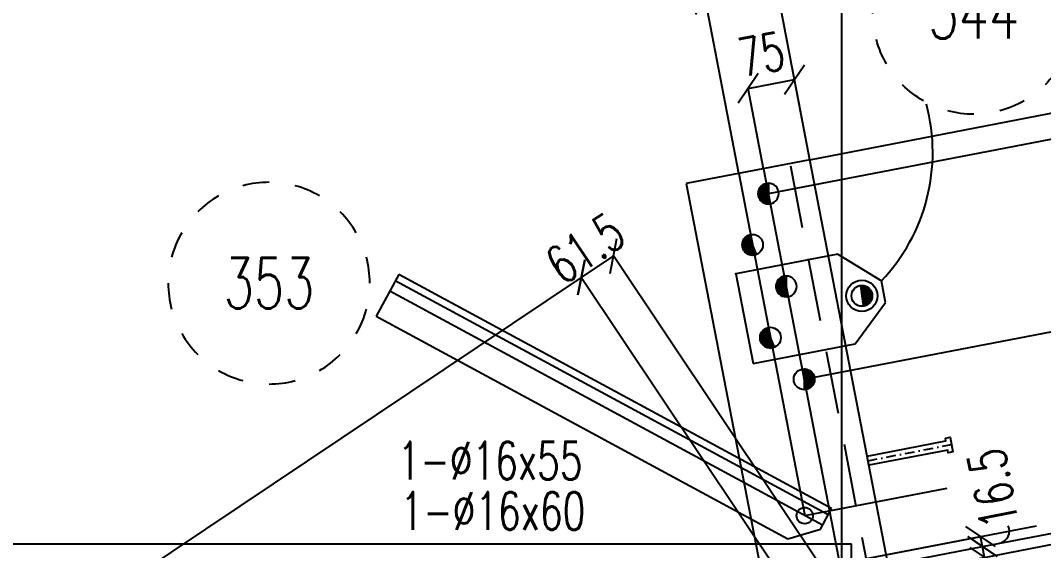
# Model space of a CAD drawing. Extents: x 512494 to 528714, y -34108 to -22628.
# Drawn here: x 523523 to 525147, y -24488 to -23647 of the extents above; entities that cross this region are included whole.
import ezdxf
from ezdxf.enums import TextEntityAlignment as Align

# ---------------------------------------------------------------- set-up
doc = ezdxf.new("R2010")
doc.units = 0
doc.header["$LTSCALE"] = 200
doc.header["$MEASUREMENT"] = 0
doc.linetypes.add('DASHDOT', pattern=[1, 0.5, -0.25, 0, -0.25])
doc.linetypes.add('DASHED', pattern=[0.75, 0.5, -0.25])
doc.layers.get('0').update_dxf_attribs({"linetype": 'CONTINUOUS'})
for name, color, linetype in [('ASSI', 6, 'CONTINUOUS'), ('Echelon', 1, 'CONTINUOUS'), ('FORI', 2, 'CONTINUOUS'), ('LINEA_ANG', 2, 'CONTINUOUS'), ('LINEE_PIASTRA', 2, 'CONTINUOUS'), ('LINEE_PIASTRE', 2, 'CONTINUOUS'), ('LS', 7, 'CONTINUOUS'), ('MZ', 6, 'DASHDOT'), ('PIASTRE', 5, 'CONTINUOUS'), ('QT_MPR', 7, 'CONTINUOUS'), ('QT_MSP', 7, 'CONTINUOUS'), ('TRAT-Y', 7, 'DASHED')]:
    doc.layers.add(name, color=color, linetype=linetype)
doc.styles.add('QUOTE', font='ROMANS8.SHX', dxfattribs={"width": 0.7})
doc.styles.add('RQL', font='ROMANS8.SHX', dxfattribs={"width": 0.7})
doc.styles.add('RS', font='ROMANS8.shx', dxfattribs={"width": 0.7})
doc.styles.get("Standard").update_dxf_attribs({"font": 'ROMANS8.SHX', "width": 0.7})
doc.dimstyles.new('TRATTO', dxfattribs={"dimscale": 0, "dimtxt": 60, "dimasz": 40, "dimexe": 0, "dimexo": 0, "dimgap": 5, "dimtad": 1, "dimrnd": 0.5, "dimdsep": 46, "dimtxsty": 'RS', "dimblk1": 'OBLIQUE', "dimblk2": 'OBLIQUE', "dimsah": 1, "dimcen": 0.09, "dimclrd": 2, "dimclre": 2, "dimclrt": 7, "dimadec": 0, "dimazin": 0, "dimtfac": 1, "dimtix": 1, "dimtmove": 2, "dimatfit": 3, "dimfxl": 1, "dimtolj": 1, "dimtzin": 0, "dimarcsym": 0})

# ---------------------------------------------------------------- blocks, each defined once
blk = doc.blocks.new('ASSE98')
blk.add_line((0, 0), (1, 0))
at = {"color": 7, "flags": 1}
for tag, p in [('LAV1', (3.07431, 6.82847)), ('LAV2', (3.07431, 6.49513)), ('LAV3', (3.07431, 6.1618)), ('LAV4', (3.07431, 5.82847)), ('LAV5', (3.07431, 5.49513)), ('LAV6', (3.07431, 5.1618)), ('LAV7', (3.07431, 4.82847)), ('LAV8', (3.07431, 4.49513)), ('LAV9', (3.07431, 4.1618)), ('LAV10', (3.07431, 3.82847))]:
    blk.add_attdef(tag, p, '', height=0.2, dxfattribs=at)
at = {"color": 7, "style": 'QUOTE', "width": 0.5, "flags": 1}
for tag, p in [('TI', (1.38308, 6.82731)), ('DI_S', (1.38308, 6.42178)), ('D_S', (1.38308, 6.02092)), ('E_S', (1.38308, 5.68065)), ('NFORI', (1.36454, 5.29792)), ('ALAR', (1.36349, 4.93246)), ('FAM', (1.3775, 4.54645)), ('ALA', (1.38308, 4.19257)), ('DISP2', (1.38308, 3.84971)), ('DISP1', (1.38308, 3.50686)), ('PINZAF', (1.38308, 3.164)), ('PINZAI', (1.38308, 2.82114)), ('TRP', (1.38308, 2.47829)), ('NP', (1.38308, 2.13543)), ('SV', (1.38308, 1.79257)), ('PESO', (1.38308, 1.44971)), ('QUA', (1.38308, 1.10686)), ('LUN', (1.38308, 0.764)), ('PROF', (1.38308, 0.42114)), ('POS', (1.38308, 0.07829))]:
    blk.add_attdef(tag, p, '', height=0.2, dxfattribs=at)
blk = doc.blocks.new('20')
at = {"color": 0}
for p, q in [((0, 0.982), (0.018, 1)), ((0, 0.937), (0.061, 0.998)), ((0, 0.892), (0.102, 0.995)), ((1, -0.007), (0, 0.993)), ((0, 0.848), (0.142, 0.99)), ((0.999, 0.039), (0.039, 0.999)), ((0.996, 0.087), (0.087, 0.996)), ((0.991, 0.137), (0.137, 0.991)), ((0, 0.803), (0.181, 0.984)), ((0, 0.758), (0.218, 0.976)), ((0, 0.713), (0.254, 0.967)), ((0, 0.668), (0.289, 0.957)), ((0.999, -0.051), (0, 0.948)), ((0, 0.623), (0.323, 0.946)), ((0, 0.578), (0.356, 0.934)), ((0, 0.533), (0.388, 0.922)), ((0, 0.488), (0.419, 0.908)), ((0.996, -0.093), (0, 0.903)), ((0, 0.443), (0.45, 0.893)), ((0, 0.398), (0.479, 0.878)), ((0, 0.354), (0.508, 0.861)), ((0.991, -0.133), (0, 0.858)), ((0, 0.309), (0.536, 0.844)), ((0, 0.264), (0.563, 0.827)), ((0.985, -0.172), (0, 0.813)), ((0, 0.219), (0.589, 0.808)), ((0, 0.174), (0.615, 0.789)), ((0, 0.129), (0.64, 0.769)), ((0.978, -0.209), (0, 0.768)), ((0, 0.084), (0.664, 0.748)), ((0, 0.039), (0.687, 0.726)), ((0.969, -0.246), (0, 0.724)), ((0, -0.006), (0.71, 0.704)), ((0, -0.051), (0.732, 0.681)), ((0.96, -0.281), (0, 0.679)), ((0, -0.095), (0.753, 0.658)), ((0.949, -0.315), (0, 0.634)), ((0, -0.14), (0.774, 0.633)), ((0, -0.185), (0.794, 0.608)), ((0.937, -0.348), (0, 0.589)), ((0, -0.23), (0.813, 0.583)), ((0, -0.275), (0.831, 0.556)), ((0.925, -0.381), (0, 0.544)), ((0, -0.32), (0.849, 0.529)), ((0, -0.365), (0.866, 0.501)), ((0.911, -0.412), (0, 0.499)), ((0, -0.41), (0.882, 0.472)), ((0.897, -0.443), (0, 0.454)), ((0, -0.455), (0.897, 0.442)), ((0, -0.5), (0.911, 0.412)), ((0.881, -0.472), (0, 0.409)), ((0, -0.544), (0.925, 0.38)), ((0.865, -0.501), (0, 0.364)), ((0, -0.589), (0.937, 0.348)), ((0.849, -0.529), (0, 0.319)), ((0, -0.634), (0.949, 0.315)), ((0, -0.679), (0.96, 0.281)), ((0.831, -0.556), (0, 0.275)), ((0, -0.724), (0.969, 0.245)), ((0.813, -0.583), (0, 0.23)), ((0, -0.769), (0.978, 0.209)), ((0.793, -0.609), (0, 0.185)), ((0, -0.814), (0.985, 0.171)), ((0.774, -0.634), (0, 0.14)), ((0, -0.859), (0.991, 0.132)), ((0.753, -0.658), (0, 0.095)), ((0, -0.904), (0.996, 0.092)), ((0.732, -0.682), (0, 0.05)), ((0, -0.949), (0.999, 0.05)), ((0, -0.993), (1, 0.007)), ((0.71, -0.705), (0, 0.005)), ((0.982, 0.191), (0.191, 0.982)), ((0.969, 0.249), (0.249, 0.969)), ((0.95, 0.312), (0.312, 0.95)), ((0.923, 0.384), (0.384, 0.923)), ((0.883, 0.469), (0.469, 0.883)), ((0.808, 0.589), (0.589, 0.808)), ((0.687, -0.727), (0, -0.04)), ((0.664, -0.748), (0, -0.085)), ((0.639, -0.769), (0, -0.13)), ((0.614, -0.789), (0, -0.174)), ((0.589, -0.808), (0, -0.219)), ((0.563, -0.827), (0, -0.264)), ((0.535, -0.845), (0, -0.309)), ((0.508, -0.862), (0, -0.354)), ((0.479, -0.878), (0, -0.399)), ((0.449, -0.893), (0, -0.444)), ((0.419, -0.908), (0, -0.489)), ((0.388, -0.922), (0, -0.534)), ((0.356, -0.935), (0, -0.579)), ((0.323, -0.946), (0, -0.623)), ((0.289, -0.957), (0, -0.668)), ((0.254, -0.967), (0, -0.713)), ((0.218, -0.976), (0, -0.758)), ((0.181, -0.984), (0, -0.803)), ((0.142, -0.99), (0, -0.848)), ((0.102, -0.995), (0, -0.893)), ((0.039, -0.999), (0.999, -0.039)), ((0.087, -0.996), (0.996, -0.087)), ((0.138, -0.99), (0.99, -0.138)), ((0.192, -0.981), (0.981, -0.192)), ((0.25, -0.968), (0.968, -0.25)), ((0.313, -0.95), (0.95, -0.313)), ((0.385, -0.923), (0.923, -0.385)), ((0.47, -0.883), (0.883, -0.47)), ((0.591, -0.807), (0.807, -0.591))]:
    blk.add_line(p, q, dxfattribs=at)
blk.add_line((0, 1), (0, -1))
blk.add_circle((0, 0), 1)
blk = doc.blocks.new('A$C6E393FD9')
at = {"layer": 'Echelon', "color": 3}
blk.add_lwpolyline([(2.5, 0), (0, 19.8), (168.6, 41.4), (167.9, 47.2), (177.8, 48.5), (181.8, 17.1), (171.9, 15.8), (171.2, 21.6), (2.5, 0)], close=True, dxfattribs=at)
at = {"layer": 'MZ', "ltscale": 0.2}
blk.add_line((1.3, 9.9), (179.8, 32.8), dxfattribs=at)
blk = doc.blocks.new('16')
blk.add_circle((0, 0), 1)
blk = doc.blocks.new('P20')
at = {"color": 0}
for p, q in [((0, 0.982), (0.018, 1)), ((0, 0.937), (0.061, 0.998)), ((0, 0.892), (0.102, 0.995)), ((1, -0.007), (0, 0.993)), ((0, 0.848), (0.142, 0.99)), ((0.999, 0.039), (0.039, 0.999)), ((0.996, 0.087), (0.087, 0.996)), ((0.991, 0.137), (0.137, 0.991)), ((0, 0.803), (0.181, 0.984)), ((0, 0.758), (0.218, 0.976)), ((0, 0.713), (0.254, 0.967)), ((0, 0.668), (0.289, 0.957)), ((0.999, -0.051), (0, 0.948)), ((0, 0.623), (0.323, 0.946)), ((0, 0.578), (0.356, 0.934)), ((0, 0.533), (0.388, 0.922)), ((0, 0.488), (0.419, 0.908)), ((0.996, -0.093), (0, 0.903)), ((0, 0.443), (0.45, 0.893)), ((0, 0.398), (0.479, 0.878)), ((0, 0.354), (0.508, 0.861)), ((0.991, -0.133), (0, 0.858)), ((0, 0.309), (0.536, 0.844)), ((0, 0.264), (0.563, 0.827)), ((0.985, -0.172), (0, 0.813)), ((0, 0.219), (0.589, 0.808)), ((0, 0.174), (0.615, 0.789)), ((0, 0.129), (0.64, 0.769)), ((0.978, -0.209), (0, 0.768)), ((0, 0.084), (0.664, 0.748)), ((0, 0.039), (0.687, 0.726)), ((0.969, -0.246), (0, 0.724)), ((0, -0.006), (0.71, 0.704)), ((0, -0.051), (0.732, 0.681)), ((0.96, -0.281), (0, 0.679)), ((0, -0.095), (0.753, 0.658)), ((0.949, -0.315), (0, 0.634)), ((0, -0.14), (0.774, 0.633)), ((0, -0.185), (0.794, 0.608)), ((0.937, -0.348), (0, 0.589)), ((0, -0.23), (0.813, 0.583)), ((0, -0.275), (0.831, 0.556)), ((0.925, -0.381), (0, 0.544)), ((0, -0.32), (0.849, 0.529)), ((0, -0.365), (0.866, 0.501)), ((0.911, -0.412), (0, 0.499)), ((0, -0.41), (0.882, 0.472)), ((0.897, -0.443), (0, 0.454)), ((0, -0.455), (0.897, 0.442)), ((0, -0.5), (0.911, 0.412)), ((0.881, -0.472), (0, 0.409)), ((0, -0.544), (0.925, 0.38)), ((0.865, -0.501), (0, 0.364)), ((0, -0.589), (0.937, 0.348)), ((0.849, -0.529), (0, 0.319)), ((0, -0.634), (0.949, 0.315)), ((0, -0.679), (0.96, 0.281)), ((0.831, -0.556), (0, 0.275)), ((0, -0.724), (0.969, 0.245)), ((0.813, -0.583), (0, 0.23)), ((0, -0.769), (0.978, 0.209)), ((0.793, -0.609), (0, 0.185)), ((0, -0.814), (0.985, 0.171)), ((0.774, -0.634), (0, 0.14)), ((0, -0.859), (0.991, 0.132)), ((0.753, -0.658), (0, 0.095)), ((0, -0.904), (0.996, 0.092)), ((0.732, -0.682), (0, 0.05)), ((0, -0.949), (0.999, 0.05)), ((0, -0.993), (1, 0.007)), ((0.71, -0.705), (0, 0.005)), ((0.982, 0.191), (0.191, 0.982)), ((0.969, 0.249), (0.249, 0.969)), ((0.95, 0.312), (0.312, 0.95)), ((0.923, 0.384), (0.384, 0.923)), ((0.883, 0.469), (0.469, 0.883)), ((0.808, 0.589), (0.589, 0.808)), ((0.687, -0.727), (0, -0.04)), ((0.664, -0.748), (0, -0.085)), ((0.639, -0.769), (0, -0.13)), ((0.614, -0.789), (0, -0.174)), ((0.589, -0.808), (0, -0.219)), ((0.563, -0.827), (0, -0.264)), ((0.535, -0.845), (0, -0.309)), ((0.508, -0.862), (0, -0.354)), ((0.479, -0.878), (0, -0.399)), ((0.449, -0.893), (0, -0.444)), ((0.419, -0.908), (0, -0.489)), ((0.388, -0.922), (0, -0.534)), ((0.356, -0.935), (0, -0.579)), ((0.323, -0.946), (0, -0.623)), ((0.289, -0.957), (0, -0.668)), ((0.254, -0.967), (0, -0.713)), ((0.218, -0.976), (0, -0.758)), ((0.181, -0.984), (0, -0.803)), ((0.142, -0.99), (0, -0.848)), ((0.102, -0.995), (0, -0.893)), ((0.039, -0.999), (0.999, -0.039)), ((0.087, -0.996), (0.996, -0.087)), ((0.138, -0.99), (0.99, -0.138)), ((0.192, -0.981), (0.981, -0.192)), ((0.25, -0.968), (0.968, -0.25)), ((0.313, -0.95), (0.95, -0.313)), ((0.385, -0.923), (0.923, -0.385)), ((0.47, -0.883), (0.883, -0.47)), ((0.591, -0.807), (0.807, -0.591))]:
    blk.add_line(p, q, dxfattribs=at)
for radius in [1.5, 1]:
    blk.add_circle((0, 0), radius)
blk = doc.blocks.new('MRKR_98')
blk.add_point((0, 0))
at = {"color": 7, "style": 'QUOTE', "width": 0.5, "flags": 1}
for tag, p in [('TI', (3.734, 6.827)), ('DI_S', (3.734, 6.422)), ('D_S', (3.734, 6.021)), ('E_S', (3.734, 5.681)), ('AUX2', (3.714, 4.932)), ('NFORI', (3.715, 5.298)), ('AUX1', (3.734, 4.193)), ('FAM', (3.728, 4.546)), ('COMMESSA', (3.734, 3.85)), ('MD', (3.734, 3.507)), ('MP', (3.734, 3.164)), ('SPESSORE', (3.734, 2.478)), ('LARGHEZZA', (3.734, 2.821)), ('SV', (3.734, 1.793)), ('NP', (3.734, 2.135)), ('PESO', (3.734, 1.45)), ('QUA', (3.734, 1.107)), ('LUN', (3.734, 0.764)), ('PROF', (3.734, 0.421)), ('POS', (3.734, 0.078))]:
    blk.add_attdef(tag, p, '', height=0.2, dxfattribs=at)
at = {"color": 7, "flags": 1}
for tag, p in [('LAV1', (5.258, 6.878)), ('LAV2', (5.258, 6.545)), ('LAV3', (5.258, 6.212)), ('LAV4', (5.258, 5.878)), ('LAV5', (5.258, 5.545)), ('LAV6', (5.258, 5.212)), ('LAV7', (5.258, 4.878)), ('LAV8', (5.258, 4.545)), ('LAV9', (5.258, 4.212)), ('LAV10', (5.258, 3.878))]:
    blk.add_attdef(tag, p, '', height=0.2, dxfattribs=at)
blk = doc.blocks.new('_OBLIQUE')
at = {"color": 0, "linetype": 'ByBlock'}
blk.add_line((-0.5, -0.5), (0.5, 0.5), dxfattribs=at)
blk = doc.blocks.new('*D31')
at = {"layer": 'LS', "color": 2, "lineweight": -2, "transparency": 16777216}
for p, q in [((514543.5, -24525.2), (514543.5, -23229.8)), ((514543.5, -23229.8), (524826.6, -23229.8)), ((524826.6, -24525.2), (524826.6, -23229.8))]:
    blk.add_line(p, q, dxfattribs=at)
at = {"layer": 'LS', "color": 2, "lineweight": -2, "transparency": 16777216, "xscale": 40, "yscale": 40, "zscale": 40, "rotation": 180}
blk.add_blockref('_OBLIQUE', (514543.5, -23229.8), dxfattribs=at)
at = {"layer": 'LS', "color": 2, "lineweight": -2, "transparency": 16777216, "xscale": 40, "yscale": 40, "zscale": 40}
blk.add_blockref('_OBLIQUE', (524826.6, -23229.8), dxfattribs=at)
at = {"layer": 'LS', "color": 7, "transparency": 16777216, "insert": (519685, -23191.9), "char_height": 60, "attachment_point": 5, "style": 'RS'}
blk.add_mtext('\\A1;10283 SUR TRUSQ. 75', dxfattribs=at)
blk = doc.blocks.new('*D32')
at = {"layer": 'LS', "color": 2, "lineweight": -2, "transparency": 16777216}
for p, q in [((524678.1, -23755.2), (524751.7, -23741)), ((524776.3, -23868.4), (524751.7, -23741)), ((524702.6, -23882.6), (524678.1, -23755.2))]:
    blk.add_line(p, q, dxfattribs=at)
at = {"layer": 'LS', "color": 2, "lineweight": -2, "transparency": 16777216, "xscale": 40, "yscale": 40, "zscale": 40}
for p, rotation in [((524751.7, -23741), 10.91543261400001), ((524678.1, -23755.2), 190.915432614)]:
    blk.add_blockref('_OBLIQUE', p, dxfattribs=dict(at, rotation=rotation))
at = {"layer": 'LS', "color": 7, "transparency": 16777216, "insert": (524698.9, -23700.9), "char_height": 60, "attachment_point": 5, "rotation": 10.9154, "style": 'RS'}
blk.add_mtext('\\A1;75', dxfattribs=at)
blk = doc.blocks.new('*D33')
at = {"layer": 'LS', "color": 2, "lineweight": -2, "transparency": 16777216}
for p, q in [((524610.2, -23614.6), (524723.2, -23592.9)), ((524776.3, -23868.4), (524723.2, -23592.9)), ((524663.4, -23890.1), (524610.2, -23614.6))]:
    blk.add_line(p, q, dxfattribs=at)
at = {"layer": 'LS', "color": 2, "lineweight": -2, "transparency": 16777216, "xscale": 40, "yscale": 40, "zscale": 40}
for p, rotation in [((524723.2, -23592.9), 10.91543261400001), ((524610.2, -23614.6), 190.915432614)]:
    blk.add_blockref('_OBLIQUE', p, dxfattribs=dict(at, rotation=rotation))
at = {"layer": 'LS', "color": 7, "transparency": 16777216, "insert": (524660.1, -23569.4), "char_height": 60, "attachment_point": 5, "rotation": 10.9154, "style": 'RS'}
blk.add_mtext('\\A1;115', dxfattribs=at)
blk = doc.blocks.new('*D37')
at = {"layer": 'QT_MPR', "color": 2, "lineweight": -2, "transparency": 16777216}
for p, q in [((524776.3, -23868.4), (525954.6, -23641.1)), ((525954.6, -23641.1), (526078.5, -24283.8)), ((525902.3, -24317.8), (526078.5, -24283.8))]:
    blk.add_line(p, q, dxfattribs=at)
at = {"layer": 'QT_MPR', "color": 2, "lineweight": -2, "transparency": 16777216, "xscale": 40, "yscale": 40, "zscale": 40}
for p, rotation in [((525954.6, -23641.1), 100.9154326102517), ((526078.5, -24283.8), 280.9154326102517)]:
    blk.add_blockref('_OBLIQUE', p, dxfattribs=dict(at, rotation=rotation))
at = {"layer": 'QT_MPR', "color": 7, "transparency": 16777216, "insert": (525983.8, -23977.7), "char_height": 60, "attachment_point": 5, "rotation": 100.9154, "style": 'RS'}
blk.add_mtext('\\A1;654.5', dxfattribs=at)
blk = doc.blocks.new('*D39')
at = {"layer": 'QT_MPR', "color": 2, "lineweight": -2, "transparency": 16777216}
for p, q in [((524776.3, -23868.4), (525660, -23697.9)), ((525660, -23697.9), (525667.6, -23737.4)), ((524710.2, -23922.1), (525667.6, -23737.4))]:
    blk.add_line(p, q, dxfattribs=at)
at = {"layer": 'QT_MPR', "color": 2, "lineweight": -2, "transparency": 16777216, "xscale": 40, "yscale": 40, "zscale": 40}
for p, rotation in [((525660, -23697.9), 100.9154326102517), ((525667.6, -23737.4), 280.9154326102517)]:
    blk.add_blockref('_OBLIQUE', p, dxfattribs=dict(at, rotation=rotation))
at = {"layer": 'QT_MPR', "color": 7, "transparency": 16777216, "insert": (525599.4, -23622.5), "char_height": 60, "attachment_point": 5, "rotation": 100.9154, "style": 'RS'}
blk.add_mtext('\\A1;40.5', dxfattribs=at)
blk = doc.blocks.new('*D40')
at = {"layer": 'QT_MPR', "color": 2, "lineweight": -2, "transparency": 16777216}
for p, q in [((524710.2, -23922.1), (525667.6, -23737.4)), ((525667.6, -23737.4), (525724.4, -24032)), ((524767.1, -24216.6), (525724.4, -24032))]:
    blk.add_line(p, q, dxfattribs=at)
at = {"layer": 'QT_MPR', "color": 2, "lineweight": -2, "transparency": 16777216, "xscale": 40, "yscale": 40, "zscale": 40}
for p, rotation in [((525667.6, -23737.4), 100.9154326102517), ((525724.4, -24032), 280.9154326102517)]:
    blk.add_blockref('_OBLIQUE', p, dxfattribs=dict(at, rotation=rotation))
at = {"layer": 'QT_MPR', "color": 7, "transparency": 16777216, "insert": (525737.6, -23875.7), "char_height": 60, "attachment_point": 5, "rotation": 100.9154, "style": 'RS'}
blk.add_mtext('\\A1;75x4', dxfattribs=at)
blk = doc.blocks.new('*D41')
at = {"layer": 'QT_MPR', "color": 2, "lineweight": -2, "transparency": 16777216}
for p, q in [((524710.2, -23922.1), (525667.6, -23737.4)), ((525667.6, -23737.4), (525724.4, -24032)), ((524767.1, -24216.6), (525724.4, -24032))]:
    blk.add_line(p, q, dxfattribs=at)
at = {"layer": 'QT_MPR', "color": 2, "lineweight": -2, "transparency": 16777216, "xscale": 40, "yscale": 40, "zscale": 40}
for p, rotation in [((525667.6, -23737.4), 100.9154326102517), ((525724.4, -24032), 280.9154326102517)]:
    blk.add_blockref('_OBLIQUE', p, dxfattribs=dict(at, rotation=rotation))
at = {"layer": 'QT_MPR', "color": 7, "transparency": 16777216, "insert": (525661.7, -23891.3), "char_height": 60, "attachment_point": 5, "rotation": 100.9154, "style": 'RS'}
blk.add_mtext('\\A1;300', dxfattribs=at)
blk = doc.blocks.new('*D42')
at = {"layer": 'QT_MPR', "color": 2, "lineweight": -2, "transparency": 16777216}
for p, q in [((524767.1, -24216.6), (525724.4, -24032)), ((525724.4, -24032), (525764.7, -24240.8)), ((525389.5, -24313.1), (525764.7, -24240.8))]:
    blk.add_line(p, q, dxfattribs=at)
at = {"layer": 'QT_MPR', "color": 2, "lineweight": -2, "transparency": 16777216, "xscale": 40, "yscale": 40, "zscale": 40}
for p, rotation in [((525724.4, -24032), 100.9154326102517), ((525764.7, -24240.8), 280.9154326102517)]:
    blk.add_blockref('_OBLIQUE', p, dxfattribs=dict(at, rotation=rotation))
at = {"layer": 'QT_MPR', "color": 7, "transparency": 16777216, "insert": (525710.2, -24143), "char_height": 60, "attachment_point": 5, "rotation": 100.9154, "style": 'RS'}
blk.add_mtext('\\A1;212.5', dxfattribs=at)
blk = doc.blocks.new('*D44')
at = {"layer": 'QT_MPR', "color": 2, "lineweight": -2, "transparency": 16777216}
for p, q in [((525441.7, -24389.9), (525780.8, -24324.5)), ((525780.8, -24324.5), (525787.2, -24357.8)), ((524815.1, -24545.2), (525787.2, -24357.8))]:
    blk.add_line(p, q, dxfattribs=at)
at = {"layer": 'QT_MPR', "color": 2, "lineweight": -2, "transparency": 16777216, "xscale": 40, "yscale": 40, "zscale": 40}
for p, rotation in [((525780.8, -24324.5), 100.9154326102517), ((525787.2, -24357.8), 280.9154326102517)]:
    blk.add_blockref('_OBLIQUE', p, dxfattribs=dict(at, rotation=rotation))
at = {"layer": 'QT_MPR', "color": 7, "transparency": 16777216, "insert": (525945.7, -24261.5), "char_height": 60, "attachment_point": 5, "rotation": 100.9154, "style": 'RS'}
blk.add_mtext('\\A1;34', dxfattribs=at)
blk = doc.blocks.new('*D45')
at = {"layer": 'QT_MPR', "color": 2, "lineweight": -2, "transparency": 16777216}
for p, q in [((524815.1, -24545.2), (525787.2, -24357.8)), ((525787.2, -24357.8), (525797, -24408.4)), ((525091.1, -24544.5), (525797, -24408.4))]:
    blk.add_line(p, q, dxfattribs=at)
at = {"layer": 'QT_MPR', "color": 2, "lineweight": -2, "transparency": 16777216, "xscale": 40, "yscale": 40, "zscale": 40}
for p, rotation in [((525787.2, -24357.8), 100.9154326102517), ((525797, -24408.4), 280.9154326102517)]:
    blk.add_blockref('_OBLIQUE', p, dxfattribs=dict(at, rotation=rotation))
at = {"layer": 'QT_MPR', "color": 7, "transparency": 16777216, "insert": (525853.8, -24428.9), "char_height": 60, "attachment_point": 5, "rotation": 100.9154, "style": 'RS'}
blk.add_mtext('\\A1;51.5', dxfattribs=at)
blk = doc.blocks.new('*D46')
at = {"layer": 'QT_MPR', "color": 2, "lineweight": -2, "transparency": 16777216}
for p, q in [((525091.1, -24544.5), (525797, -24408.4)), ((525797, -24408.4), (526076.6, -25857.9)), ((525060.3, -26053.9), (526076.6, -25857.9))]:
    blk.add_line(p, q, dxfattribs=at)
at = {"layer": 'QT_MPR', "color": 2, "lineweight": -2, "transparency": 16777216, "xscale": 40, "yscale": 40, "zscale": 40}
for p, rotation in [((525797, -24408.4), 100.9154326102517), ((526076.6, -25857.9), 280.9154326102517)]:
    blk.add_blockref('_OBLIQUE', p, dxfattribs=dict(at, rotation=rotation))
at = {"layer": 'QT_MPR', "color": 7, "transparency": 16777216, "insert": (525902.4, -25139.8), "char_height": 60, "attachment_point": 5, "rotation": 100.9154, "style": 'RS'}
blk.add_mtext('\\A1;1476', dxfattribs=at)
blk = doc.blocks.new('*D52')
at = {"layer": 'QT_MSP', "color": 2, "lineweight": -2, "transparency": 16777216}
for p, q in [((525091.1, -24544.5), (525502.4, -24465.2)), ((525502.4, -24465.2), (525514.3, -24526.7)), ((525087.4, -24609.1), (525514.3, -24526.7))]:
    blk.add_line(p, q, dxfattribs=at)
at = {"layer": 'QT_MSP', "color": 2, "lineweight": -2, "transparency": 16777216, "xscale": 40, "yscale": 40, "zscale": 40}
for p, rotation in [((525502.4, -24465.2), 100.9154326102517), ((525514.3, -24526.7), 280.9154326102517)]:
    blk.add_blockref('_OBLIQUE', p, dxfattribs=dict(at, rotation=rotation))
at = {"layer": 'QT_MSP', "color": 7, "transparency": 16777216, "insert": (525567, -24528.9), "char_height": 60, "attachment_point": 5, "rotation": 100.9154, "style": 'RS'}
blk.add_mtext('\\A1;62.5', dxfattribs=at)
blk = doc.blocks.new('*D145')
at = {"layer": 'QT_MPR', "color": 2, "lineweight": -2, "transparency": 16777216}
for p, q in [((524464.4, -24020.9), (524413.3, -24055.1)), ((524815.1, -24545.2), (524464.4, -24020.9)), ((524780.7, -24604.3), (524413.3, -24055.1))]:
    blk.add_line(p, q, dxfattribs=at)
at = {"layer": 'QT_MPR', "color": 2, "lineweight": -2, "transparency": 16777216, "xscale": 40, "yscale": 40, "zscale": 40}
for p, rotation in [((524464.4, -24020.9), 33.78071039350285), ((524413.3, -24055.1), 213.7807103935029)]:
    blk.add_blockref('_OBLIQUE', p, dxfattribs=dict(at, rotation=rotation))
at = {"layer": 'QT_MPR', "color": 7, "transparency": 16777216, "insert": (524419.4, -24008.9), "char_height": 60, "attachment_point": 5, "rotation": 33.7807, "style": 'RS'}
blk.add_mtext('\\A1;61.5', dxfattribs=at)
blk = doc.blocks.new('*D146')
at = {"layer": 'QT_MPR', "color": 2, "lineweight": -2, "transparency": 16777216}
for p, q in [((524413.3, -24055.1), (522246.4, -25504.6)), ((524780.7, -24604.3), (524413.3, -24055.1)), ((522613.9, -26053.9), (522246.4, -25504.6))]:
    blk.add_line(p, q, dxfattribs=at)
at = {"layer": 'QT_MPR', "color": 2, "lineweight": -2, "transparency": 16777216, "xscale": 40, "yscale": 40, "zscale": 40}
for p, rotation in [((524413.3, -24055.1), 33.78071039350285), ((522246.4, -25504.6), 213.7807103935029)]:
    blk.add_blockref('_OBLIQUE', p, dxfattribs=dict(at, rotation=rotation))
at = {"layer": 'QT_MPR', "color": 7, "transparency": 16777216, "insert": (523310.4, -24750.7), "char_height": 60, "attachment_point": 5, "rotation": 33.7807, "style": 'RS'}
blk.add_mtext('\\A1;2607', dxfattribs=at)
blk = doc.blocks.new('zzz')
at = {"linetype": 'Continuous'}
for start, end in [(90, 105), (60, 75), (120, 135), (30, 45), (150, 165), (0, 15), (180, 195), (330, 345), (210, 225), (300, 315), (240, 255), (270, 285)]:
    blk.add_arc((0, 0), 8, start, end, dxfattribs=at)
at = {"color": 3, "style": 'RQL', "width": 0.7}
blk.add_attdef('POS1', text='', height=4, dxfattribs=at).set_placement((0, 0), align=Align.MIDDLE)
at = {"style": 'RQL', "width": 0.7, "flags": 1}
blk.add_attdef('TIPO', (0, -8), '', height=3, dxfattribs=at)
blk = doc.blocks.new('*D158')
at = {"layer": 'LS', "color": 2, "lineweight": -2, "transparency": 16777216}
for p, q in [((524826.6, -24525.2), (525050.2, -24482.1)), ((525053.5, -24499.3), (525050.2, -24482.1)), ((524815.1, -24545.2), (525053.5, -24499.3))]:
    blk.add_line(p, q, dxfattribs=at)
at = {"layer": 'LS', "color": 2, "lineweight": -2, "transparency": 16777216, "xscale": 40, "yscale": 40, "zscale": 40}
for p, rotation in [((525050.2, -24482.1), 100.9154326102457), ((525053.5, -24499.3), 280.9154326102457)]:
    blk.add_blockref('_OBLIQUE', p, dxfattribs=dict(at, rotation=rotation))
at = {"layer": 'LS', "color": 7, "transparency": 16777216, "insert": (525015.7, -24592.1), "char_height": 60, "attachment_point": 5, "rotation": 100.9154, "style": 'RS'}
blk.add_mtext('\\A1;17.5', dxfattribs=at)
blk = doc.blocks.new('*D159')
at = {"layer": 'LS', "color": 2, "lineweight": -2, "transparency": 16777216}
for p, q in [((524740, -24525.2), (525047.1, -24466)), ((525050.2, -24482.1), (525047.1, -24466)), ((524826.6, -24525.2), (525050.2, -24482.1))]:
    blk.add_line(p, q, dxfattribs=at)
at = {"layer": 'LS', "color": 2, "lineweight": -2, "transparency": 16777216, "xscale": 40, "yscale": 40, "zscale": 40}
for p, rotation in [((525047.1, -24466), 100.9154326102457), ((525050.2, -24482.1), 280.9154326102457)]:
    blk.add_blockref('_OBLIQUE', p, dxfattribs=dict(at, rotation=rotation))
at = {"layer": 'LS', "color": 7, "transparency": 16777216, "insert": (525066.6, -24389.8), "char_height": 60, "attachment_point": 5, "rotation": 100.9154, "style": 'RS'}
blk.add_mtext('\\A1;16.5', dxfattribs=at)
blk = doc.blocks.new('bull')
at = {"style": 'RS', "width": 0.7, "flags": 1}
for tag, p in [('NN', (-12.253, 0)), ('DIAMETRO', (0, -4.857)), ('SERRAGGIO', (0, -9.714)), ('LUNGHEZZA', (0, -14.571)), ('NB', (0, -19.429)), ('TIPO', (0, -24.116)), ('EL', (-0.136, -28.999))]:
    blk.add_attdef(tag, p, '', height=3, dxfattribs=at)
at = {"style": 'RS', "width": 0.7}
blk.add_attdef('BULLONE', (0, 0), '', height=3, dxfattribs=at)

msp = doc.modelspace()

# ---------------------------------------------------------------- linework, layer by layer
at = {"layer": 'LINEA_ANG'}
for p, q in [((524776.283, -23868.369), (524579.901, -23906.241)), ((525364.056, -26916.211), (524776.283, -23868.369)), ((524579.901, -23906.241), (525167.675, -26954.083)), ((524123.465, -24050.303), (524087.79, -24116.275)), ((524810.453, -24421.797), (524123.465, -24050.303)), ((524087.79, -24116.275), (524741.353, -24469.694)), ((524792.854, -24454.343), (524810.453, -24421.797)), ((524741.353, -24469.694), (524792.854, -24454.343)), ((524842.294, -24478.23), (514527.294, -24478.23)), ((524842.294, -24566.23), (524842.294, -24478.23))]:
    msp.add_line(p, q, dxfattribs=at)
at = {"layer": 'LINEA_ANG', "color": 2}
msp.add_line((524804.983, -24431.913), (524117.995, -24060.419), dxfattribs=at)
at = {"layer": 'LINEE_PIASTRA'}
for p, q in [((524820.394, -24017.939), (524889.723, -24060.582)), ((524847.851, -24160.316), (524896.35, -24094.949))]:
    msp.add_line(p, q, dxfattribs=at)
at = {"layer": 'LINEE_PIASTRE'}
for p, q in [((524820.394, -24017.939), (524658.379, -24049.183)), ((524658.379, -24049.183), (524685.836, -24191.56)), ((524896.35, -24094.949), (524889.723, -24060.582)), ((524685.836, -24191.56), (524847.851, -24160.316))]:
    msp.add_line(p, q, dxfattribs=at)
at = {"layer": 'LS', "color": 6}
for p, q in [((524702.63, -23882.573), (525441.123, -27711.955)), ((524663.354, -23890.147), (524768.035, -24432.964)), ((524768.035, -24432.964), (524993.841, -24389.418)), ((524740.01, -24525.23), (525135.773, -24448.908)), ((525050.21, -24482.101), (525251.391, -24443.303))]:
    msp.add_line(p, q, dxfattribs=at)
at = {"layer": 'LS', "const_width": 0.25}
msp.add_lwpolyline([(524775.908, -23868.369, 1), (524776.658, -23868.369, 1)], format="xyb", close=True, dxfattribs=at)
at = {"layer": 'LS', "color": 6}
for centre, radius, start, end in [((524674.497, -23856.409), 296.663, 316.509532, 14.844407), ((525073.319, -24457.361), 19.463, 281.069023, 24.778131)]:
    msp.add_arc(centre, radius, start, end, dxfattribs=at)
at = {"layer": 'TRAT-Y'}
msp.add_line((525332.635, -26922.27), (524744.862, -23874.428), dxfattribs=at)

# ---------------------------------------------------------------- block references
at = {"layer": 'ASSI'}
for p, xscale, rotation in [((525364.056, -26916.211), 3104, 100.9154326102516), ((524796.184, -24448.186), 781, 151.5973710126915), ((524842.294, -24478.23), 10315, 180)]:
    msp.add_blockref('ASSE98', p, dxfattribs=dict(at, xscale=xscale, rotation=rotation))
at = {"layer": 'FORI', "yscale": 16.5, "zscale": 16.5}
for p, xscale in [((524710.245, -23922.062), -16.5), ((524738.649, -24069.348), -16.5), ((524767.053, -24216.634), 16.5)]:
    msp.add_blockref('20', p, dxfattribs=dict(at, xscale=xscale))
at = {"layer": 'FORI'}
for name, p, xscale, yscale, zscale, rotation in [('20', (524685.171, -24003.28), 16.5, 16.5, 16.5, 201.830865220485), ('P20', (524858.641, -24084.246), 16.5, 16.5, 16.5, 7.543052222774039), ('20', (524713.575, -24150.566), 16.5, 16.5, 16.5, 201.830865220485), ('16', (524768.035, -24432.964), 13, 13, 13, 359.9574476220001)]:
    msp.add_blockref(name, p, dxfattribs=dict(at, xscale=xscale, yscale=yscale, zscale=zscale, rotation=rotation))
at = {"layer": 'LS', "color": 6}
ref = msp.add_blockref('zzz', (525036.261, -23636.198), dxfattribs=dict(at, xscale=-19.99999994494139, yscale=19.99999994494139, zscale=19.99999994494139))
ref.add_attrib('POS1', '344', dxfattribs={"layer": '0', "color": 3, "height": 80, "style": 'RQL', "width": 0.7}).set_placement((525036.261, -23636.198), align=Align.MIDDLE)
at = {"layer": 'LS', "color": 6, "xscale": 20, "yscale": 20, "zscale": 20}
msp.add_blockref('zzz', (523917.58, -24064.157), dxfattribs=at).add_auto_attribs({'POS1': '353'})
at = {"layer": 'LS', "color": 6, "xscale": 0.7500000000000001, "yscale": 0.7500000000000001, "zscale": 0.7500000000000001, "rotation": 3.618223307568464}
msp.add_blockref('A$C6E393FD9', (524867.872, -24353.274), dxfattribs=at)
at = {"layer": 'LS', "color": 7, "xscale": 20, "yscale": 20, "zscale": 20}
for p, values in [((524121.753, -24375.653), {'BULLONE': '1-%%c16x55            '}), ((524126.284, -24455.653), {'BULLONE': '1-%%c16x60         '})]:
    msp.add_blockref('bull', p, dxfattribs=at).add_auto_attribs(values)
at = {"layer": 'PIASTRE', "xscale": 20, "yscale": 20, "zscale": 20, "rotation": 280.915432614}
msp.add_blockref('MRKR_98', (524658.379, -24049.183), dxfattribs=at)

# ---------------------------------------------------------------- dimensions: what is measured, and where the dimension line sits
at = {"layer": 'LS'}
dim = msp.add_linear_dim(base=(524826.566, -23229.788), p1=(514543.488, -24525.23), p2=(524826.566, -24525.23), text='<> SUR TRUSQ. 75', dimstyle='TRATTO', override={"dimscale": 1}, dxfattribs=at)
dim.commit()
dim.dimension.update_dxf_attribs({"geometry": '*D31', "text_midpoint": (519685.027, -23191.931)})
dim = msp.add_linear_dim(base=(524723.154, -23592.871), p1=(524663.354, -23890.147), p2=(524776.283, -23868.369), angle=10.915433, text='115', dimstyle='TRATTO', override={"dimscale": 1}, dxfattribs=at)
dim.commit()
dim.dimension.update_dxf_attribs({"geometry": '*D33', "text_midpoint": (524660.061, -23569.394)})
dim = msp.add_linear_dim(base=(524751.729, -23741.046), p1=(524702.63, -23882.573), p2=(524776.283, -23868.369), angle=10.915433, text='75', dimstyle='TRATTO', override={"dimscale": 1}, dxfattribs=at)
dim.commit()
dim.dimension.update_dxf_attribs({"geometry": '*D32', "text_midpoint": (524698.949, -23700.938), "dimtype": 160})
for base, p1, p2, picture, middle in [((525047.107, -24466.007), (524826.566, -24525.23), (524740.01, -24525.23), '*D159', (525066.566, -24389.793)), ((525050.21, -24482.101), (524815.146, -24545.23), (524826.566, -24525.23), '*D158', (525015.731, -24592.119))]:
    dim = msp.add_linear_dim(base=base, p1=p1, p2=p2, angle=100.915433, dimstyle='TRATTO', override={"dimscale": 1}, dxfattribs=at)
    dim.commit()
    dim.dimension.update_dxf_attribs({"geometry": picture, "text_midpoint": middle, "dimtype": 160})
at = {"layer": 'QT_MPR'}
for base, p1, p2, angle, text, picture, middle in [((525667.615, -23737.434), (524776.283, -23868.369), (524710.245, -23922.062), 100.915433, '40.5', '*D39', (525599.406, -23622.526)), ((525724.423, -24032.007), (524710.245, -23922.062), (524767.053, -24216.634), 100.915433, '75x4', '*D40', (525737.604, -23875.733)), ((525724.423, -24032.007), (524710.245, -23922.062), (524767.053, -24216.634), 100.915433, '300', '*D41', (525661.653, -23891.348)), ((524413.272, -24055.051), (524815.146, -24545.23), (524780.727, -24604.349), 33.78071, '61.5', '*D145', (524419.361, -24008.868)), ((522246.43, -25504.569), (524780.727, -24604.349), (522613.924, -26053.925), 33.78071, '2607', '*D146', (523310.39, -24750.719)), ((525787.245, -24357.762), (525441.707, -24389.909), (524815.146, -24545.23), 100.915433, '34', '*D44', (525945.736, -24261.526)), ((525797.003, -24408.361), (524815.146, -24545.23), (525091.146, -24544.485), 100.915433, '51.5', '*D45', (525853.795, -24428.909)), ((526076.552, -25857.938), (525091.146, -24544.485), (525060.278, -26053.925), 100.915433, '1476', '*D46', (525902.411, -25139.777))]:
    dim = msp.add_linear_dim(base=base, p1=p1, p2=p2, angle=angle, text=text, dimstyle='TRATTO', override={"dimscale": 1}, dxfattribs=at)
    dim.commit()
    dim.dimension.update_dxf_attribs({"geometry": picture, "text_midpoint": middle, "dimtype": 160})
for base, p1, p2, picture, middle in [((526078.508, -24283.794), (524776.283, -23868.369), (525902.289, -24317.778), '*D37', (525983.828, -23977.673)), ((525764.682, -24240.762), (524767.053, -24216.634), (525389.476, -24313.12), '*D42', (525710.186, -24143.012))]:
    dim = msp.add_linear_dim(base=base, p1=p1, p2=p2, angle=100.915433, dimstyle='TRATTO', override={"dimscale": 1}, dxfattribs=at)
    dim.commit()
    dim.dimension.update_dxf_attribs({"geometry": picture, "text_midpoint": middle, "dimtype": 160})
at = {"layer": 'QT_MSP'}
dim = msp.add_linear_dim(base=(525514.306, -24526.745), p1=(525091.146, -24544.485), p2=(525087.392, -24609.075), angle=100.915433, text='62.5', dimstyle='TRATTO', override={"dimscale": 1}, dxfattribs=at)
dim.commit()
dim.dimension.update_dxf_attribs({"geometry": '*D52', "text_midpoint": (525566.954, -24528.94), "dimtype": 160})

doc.saveas('drawing.dxf')
